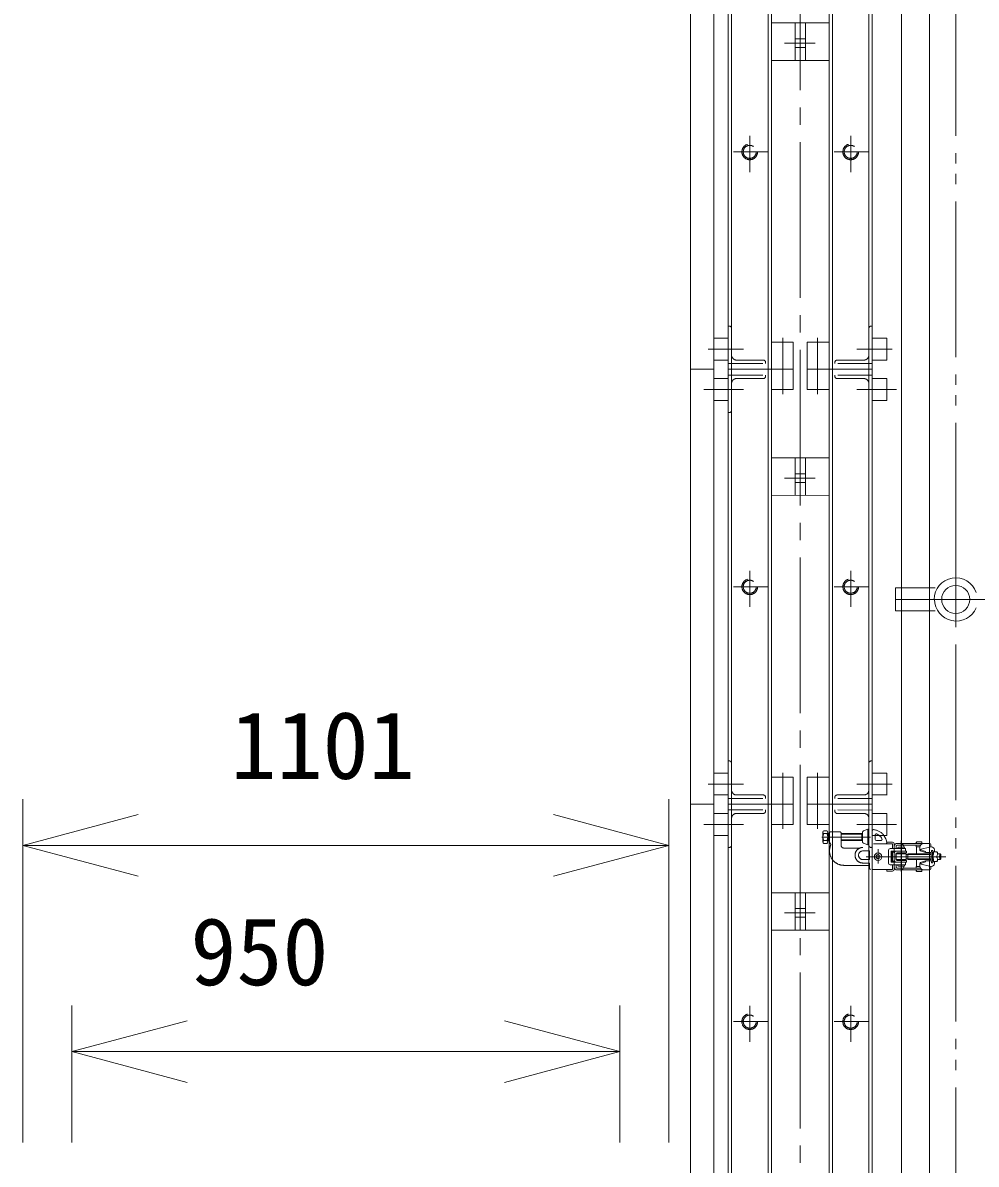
# Model space of a CAD drawing. Units: millimetres, scale not verified. Extents: x -7678 to 7678, y -9969 to 9969.
# Drawn here: x 225 to 1878, y -6198 to -4219 of the extents above; entities that cross this region are included whole.
import ezdxf
from ezdxf.enums import TextEntityAlignment as Align

# ---------------------------------------------------------------- set-up
doc = ezdxf.new("R2010")
doc.units = ezdxf.units.MM
doc.header["$LTSCALE"] = 30
for name, pattern in [('CHAIN2', [12, 9, -1, 1, -1]), ('DASHED2', [3, 2, -1]), ('DOUBLE_CHAIN2', [12.8, 9, -1, 0.6, -0.6, 0.6, -1])]:
    doc.linetypes.add(name, pattern=pattern)
for name, color, linetype, lineweight in [('0-1_12 常用一点鎖線', 3, 'CHAIN2', 18), ('0-2_11 常用破線', 3, 'DASHED2', 18), ('0-4_10 常用実線', 3, 'Continuous', 18), ('0-5_32 補完一点鎖線', 6, 'CHAIN2', 18), ('0-6_30 補完実線', 6, 'Continuous', 18), ('0-D_05 寸法', 7, 'Continuous', 18), ('0-F_23 準用二点鎖線', 4, 'DOUBLE_CHAIN2', 18)]:
    doc.layers.add(name, color=color, linetype=linetype, lineweight=lineweight)
doc.styles.add('ＭＳ ゴシック', font='')
doc.styles.get('ＭＳ ゴシック').set_extended_font_data('MS Gothic')

msp = doc.modelspace()

# ---------------------------------------------------------------- linework, layer by layer
at = {"layer": '0-1_12 常用一点鎖線'}
for p, q in [((1572.85, -4066.16), (1572.85, -9668.98)), ((1598.7, -4254.66), (1545.59, -4254.66)), ((1485.35, -4415.5), (1485.35, -4478.21)), ((1660.35, -4415.5), (1660.35, -4478.21)), ((1456.99, -4443.16), (1516.74, -4443.16)), ((1631.99, -4443.16), (1691.74, -4443.16)), ((1542.85, -4765.76), (1542.85, -4863.03)), ((1602.85, -4765.76), (1602.85, -4863.03)), ((1413.57, -4785.16), (1474.43, -4785.16)), ((1732.12, -4785.16), (1671.26, -4785.16)), ((1405.95, -4855.16), (1474.43, -4855.16)), ((1739.74, -4855.16), (1671.26, -4855.16)), ((1598.7, -5008.66), (1545.59, -5008.66)), ((1485.35, -5169.5), (1485.35, -5232.21)), ((1660.35, -5169.5), (1660.35, -5232.21)), ((1456.99, -5197.16), (1516.74, -5197.16)), ((1631.99, -5197.16), (1691.74, -5197.16)), ((1542.85, -5519.76), (1542.85, -5617.03)), ((1602.85, -5519.76), (1602.85, -5617.03)), ((1413.57, -5539.16), (1474.43, -5539.16)), ((1732.12, -5539.16), (1671.26, -5539.16)), ((1405.95, -5609.16), (1474.43, -5609.16)), ((1739.74, -5609.16), (1671.26, -5609.16)), ((1610.52, -5631.16), (1694.47, -5631.16)), ((1747.85, -5690.66), (1747.85, -5637.44)), ((1707.85, -5677.26), (1707.85, -5652.14)), ((1687.05, -5665.16), (1825.49, -5665.16)), ((1598.7, -5762.66), (1545.59, -5762.66)), ((1485.35, -5923.5), (1485.35, -5986.21)), ((1660.35, -5923.5), (1660.35, -5986.21)), ((1456.99, -5951.16), (1516.74, -5951.16)), ((1631.99, -5951.16), (1691.74, -5951.16))]:
    msp.add_line(p, q, dxfattribs=at)
at = {"layer": '0-2_11 常用破線'}
for p, q in [((1581.85, -4247.16), (1563.85, -4247.16)), ((1581.85, -4262.16), (1563.85, -4262.16)), ((1449.85, -4745.16), (1447.85, -4745.16)), ((1453.85, -4795.66), (1453.85, -4749.16)), ((1691.85, -4795.66), (1691.85, -4749.16)), ((1695.85, -4745.16), (1697.85, -4745.16)), ((1508.85, -4804.16), (1462.35, -4804.16)), ((1636.85, -4804.16), (1683.35, -4804.16)), ((1453.85, -4844.66), (1453.85, -4891.16)), ((1508.85, -4836.16), (1462.35, -4836.16)), ((1636.9, -4836.19), (1683.4, -4836.21)), ((1691.9, -4844.71), (1691.88, -4891.21)), ((1449.85, -4895.16), (1447.85, -4895.16)), ((1581.85, -5001.16), (1563.85, -5001.16)), ((1581.85, -5016.16), (1563.85, -5016.16)), ((1449.85, -5499.16), (1447.85, -5499.16)), ((1695.85, -5499.16), (1697.85, -5499.16)), ((1453.85, -5549.66), (1453.85, -5503.16)), ((1691.85, -5549.66), (1691.85, -5503.16)), ((1508.85, -5558.16), (1462.35, -5558.16)), ((1636.85, -5558.16), (1683.35, -5558.16)), ((1453.85, -5598.66), (1453.85, -5645.16)), ((1508.85, -5590.16), (1462.35, -5590.16)), ((1636.9, -5590.19), (1683.4, -5590.21)), ((1691.9, -5598.71), (1691.88, -5645.21)), ((1682.76, -5620.42), (1689.85, -5617.66)), ((1621.85, -5637.16), (1620.85, -5636.16)), ((1623.65, -5624.16), (1623.65, -5639.29)), ((1625.65, -5622.16), (1641.65, -5622.16)), ((1643.65, -5624.16), (1643.65, -5645.16)), ((1679.85, -5625.16), (1643.65, -5625.16)), ((1643.65, -5626.16), (1680.85, -5626.16)), ((1643.65, -5636.16), (1680.85, -5636.16)), ((1679.85, -5637.16), (1643.65, -5637.16)), ((1679.85, -5637.16), (1679.85, -5625.16)), ((1680.85, -5626.16), (1679.85, -5625.16)), ((1679.85, -5637.16), (1680.85, -5636.16)), ((1680.85, -5639.11), (1680.85, -5623.22)), ((1449.85, -5649.16), (1447.85, -5649.16)), ((1625.32, -5642.8), (1624.12, -5640.9)), ((1648.65, -5650.16), (1676.25, -5650.16)), ((1689.85, -5644.66), (1682.76, -5641.91)), ((1695.88, -5649.22), (1697.88, -5649.22)), ((1695.88, -5649.22), (1697.88, -5649.22)), ((1735.85, -5655.66), (1735.85, -5651.16)), ((1739.05, -5651.16), (1739.05, -5647.36)), ((1741.05, -5645.36), (1751.48, -5645.36)), ((1692.85, -5676.16), (1681.35, -5676.16)), ((1692.85, -5676.16), (1692.85, -5685.16)), ((1735.85, -5679.16), (1735.85, -5674.66)), ((1739.05, -5679.16), (1739.05, -5682.96)), ((1692.85, -5680.16), (1648.65, -5680.16)), ((1741.05, -5684.96), (1751.48, -5684.96)), ((1581.85, -5755.16), (1563.85, -5755.16)), ((1581.85, -5770.16), (1563.85, -5770.16))]:
    msp.add_line(p, q, dxfattribs=at)
for points in [[(1447.85, -4810.16), (1512.85, -4810.16), (1512.85, -4808.16)], [(1697.85, -4810.16), (1632.85, -4810.16), (1632.85, -4808.16)], [(1447.85, -4830.16), (1512.85, -4830.16), (1512.85, -4832.16)], [(1697.91, -4830.22), (1632.91, -4830.19), (1632.91, -4832.19)], [(1447.85, -5564.16), (1512.85, -5564.16), (1512.85, -5562.16)], [(1697.85, -5564.16), (1632.85, -5564.16), (1632.85, -5562.16)], [(1447.85, -5584.16), (1512.85, -5584.16), (1512.85, -5586.16)], [(1697.91, -5584.22), (1632.91, -5584.19), (1632.91, -5586.19)], [(1681.35, -5670.16), (1692.85, -5670.16), (1692.85, -5655.16), (1681.35, -5655.16)]]:
    msp.add_lwpolyline(points, dxfattribs=at)
msp.add_lwpolyline([(1689.85, -5644.66), (1691.85, -5644.66), (1691.85, -5617.66), (1689.85, -5617.66)], close=True, dxfattribs=at)
for centre, radius in [((1485.35, -4443.16), 13.6), ((1485.35, -4443.16), 11.3), ((1660.35, -4443.16), 13.6), ((1660.35, -4443.16), 11.3), ((1485.35, -5197.16), 13.6), ((1660.35, -5197.16), 13.6), ((1485.35, -5197.16), 11.3), ((1660.35, -5197.16), 11.3), ((1485.35, -5951.16), 13.6), ((1485.35, -5951.16), 11.3), ((1660.35, -5951.16), 13.6), ((1660.35, -5951.16), 11.3)]:
    msp.add_circle(centre, radius, dxfattribs=at)
for centre, radius, start, end in [((1449.85, -4749.16), 4, 0, 90), ((1695.85, -4749.16), 4, 90, 180), ((1462.35, -4795.66), 8.5, 180, 270), ((1508.85, -4808.16), 4, 0, 90), ((1636.85, -4808.16), 4, 90, 180), ((1683.35, -4795.66), 8.5, 270, 0), ((1462.35, -4844.66), 8.5, 90, 180), ((1508.85, -4832.16), 4, 270, 0), ((1636.91, -4832.19), 4, 179.97559, 269.97559), ((1683.4, -4844.71), 8.5, 359.97559, 89.97559), ((1449.85, -4891.16), 4, 270, 0), ((1449.85, -5503.16), 4, 0, 90), ((1695.85, -5503.16), 4, 90, 180), ((1462.35, -5549.66), 8.5, 180, 270), ((1508.85, -5562.16), 4, 0, 90), ((1636.85, -5562.16), 4, 90, 180), ((1683.35, -5549.66), 8.5, 270, 0), ((1462.35, -5598.66), 8.5, 90, 180), ((1508.85, -5586.16), 4, 270, 0), ((1636.91, -5586.19), 4, 179.97559, 269.97559), ((1683.4, -5598.71), 8.5, 359.97559, 89.97559), ((1699.85, -5620.25), 2, 85.01146, 180), ((1697.85, -5643.16), 25, 36.8699, 85.01146), ((1625.65, -5624.16), 2, 90, 180), ((1626.65, -5639.29), 3, 180, 212.51808), ((1641.65, -5624.16), 2, 0, 90), ((1683.85, -5623.22), 3, 111.25051, 180), ((1683.85, -5639.11), 3, 180, 248.74949), ((1704.85, -5627.67), 2, 65.68426, 180), ((1697.85, -5643.16), 19, 52.13635, 65.68426), ((1449.85, -5645.16), 4, 270, 0), ((1648.65, -5655.16), 25, 157.41054, 270), ((1622.79, -5644.41), 3, 337.41054, 32.51808), ((1648.65, -5645.16), 5, 180, 270), ((1681.35, -5662.66), 13.5, 90, 270), ((1681.35, -5662.66), 7.5, 90, 270), ((1695.85, -5645.16), 4, 180, 270), ((1695.88, -5645.22), 4, 179.97559, 269.97559), ((1695.88, -5645.22), 4, 179.97559, 269.97559), ((1695.85, -5647.16), 2, 270, 0), ((1741.05, -5647.36), 2, 90, 180), ((1694.85, -5685.16), 2, 180, 270), ((1741.05, -5682.96), 2, 180, 270)]:
    msp.add_arc(centre, radius, start, end, dxfattribs=at)
at = {"layer": '0-4_10 常用実線'}
for p, q in [((1447.85, -4820.16), (1447.85, -4066.16)), ((1453.63, -4820.16), (1453.63, -4066.16)), ((1517.06, -4066.16), (1517.06, -4820.16)), ((1522.85, -4066.16), (1522.85, -4820.16)), ((1622.85, -4820.16), (1622.85, -4066.16)), ((1628.62, -4820.16), (1628.62, -4066.16)), ((1692.06, -4066.16), (1692.06, -4820.16)), ((1697.85, -4066.16), (1697.85, -4820.16)), ((1622.85, -4219.66), (1522.85, -4219.66)), ((1563.85, -4219.66), (1563.85, -4284.66)), ((1572.85, -4219.66), (1572.85, -4284.66)), ((1581.85, -4219.66), (1581.85, -4284.41)), ((1522.85, -4284.64), (1622.85, -4284.66)), ((1447.85, -4766.16), (1422.85, -4766.16)), ((1697.85, -4766.16), (1722.85, -4766.16)), ((1722.85, -4766.16), (1722.85, -4804.27)), ((1422.85, -4804.16), (1447.85, -4804.16)), ((1722.85, -4804.16), (1697.85, -4804.16)), ((1722.85, -4804.27), (1722.85, -4804.16)), ((1422.85, -4820.16), (1382.85, -4820.16)), ((1560.85, -4820.16), (1447.85, -4820.16)), ((1560.85, -4820.16), (1447.85, -4820.16)), ((1447.85, -5574.16), (1447.85, -4820.16)), ((1560.85, -4820.16), (1447.85, -4820.16)), ((1453.63, -5574.16), (1453.63, -4820.16)), ((1517.06, -4820.16), (1517.06, -5574.16)), ((1522.85, -4820.16), (1522.85, -5574.16)), ((1560.85, -4820.16), (1560.85, -4855.16)), ((1697.85, -4820.16), (1584.85, -4820.16)), ((1584.85, -4820.16), (1584.85, -4855.16)), ((1697.85, -4820.16), (1584.85, -4820.16)), ((1622.85, -5574.16), (1622.85, -4820.16)), ((1628.62, -5574.16), (1628.62, -4820.16)), ((1692.06, -4820.16), (1692.06, -5574.16)), ((1697.85, -4820.16), (1697.85, -5574.16)), ((1447.85, -4836.16), (1422.85, -4836.16)), ((1697.85, -4836.16), (1722.85, -4836.16)), ((1722.85, -4836.16), (1722.85, -4874.16)), ((1522.85, -4855.16), (1560.85, -4855.16)), ((1622.85, -4855.16), (1584.85, -4855.16)), ((1422.85, -4874.16), (1447.85, -4874.16)), ((1722.85, -4874.16), (1697.85, -4874.16)), ((1622.85, -4973.66), (1522.85, -4973.66)), ((1563.85, -4973.66), (1563.85, -5038.66)), ((1572.85, -4973.66), (1572.85, -5038.66)), ((1581.85, -4973.66), (1581.85, -5038.41)), ((1522.85, -5038.64), (1622.85, -5038.66)), ((1447.85, -5520.16), (1422.85, -5520.16)), ((1697.85, -5520.16), (1722.85, -5520.16)), ((1722.85, -5520.16), (1722.85, -5558.27)), ((1422.85, -5558.16), (1447.85, -5558.16)), ((1722.85, -5558.16), (1697.85, -5558.16)), ((1722.85, -5558.27), (1722.85, -5558.16)), ((1422.85, -5574.16), (1382.85, -5574.16)), ((1560.85, -5574.16), (1447.85, -5574.16)), ((1560.85, -5574.16), (1447.85, -5574.16)), ((1447.85, -6328.16), (1447.85, -5574.16)), ((1560.85, -5574.16), (1447.85, -5574.16)), ((1453.63, -6328.16), (1453.63, -5574.16)), ((1517.06, -5574.16), (1517.06, -6328.16)), ((1522.85, -5574.16), (1522.85, -6328.16)), ((1560.85, -5574.16), (1560.85, -5609.16)), ((1697.85, -5574.16), (1584.85, -5574.16)), ((1584.85, -5574.16), (1584.85, -5609.16)), ((1697.85, -5574.16), (1584.85, -5574.16)), ((1622.85, -6328.16), (1622.85, -5574.16)), ((1628.62, -6328.16), (1628.62, -5574.16)), ((1692.06, -5574.16), (1692.06, -6328.16)), ((1697.85, -5574.16), (1697.85, -6328.16)), ((1447.85, -5590.16), (1422.85, -5590.16)), ((1697.85, -5590.16), (1722.85, -5590.16)), ((1722.85, -5590.16), (1722.85, -5628.16)), ((1522.85, -5609.16), (1560.85, -5609.16)), ((1622.85, -5609.16), (1584.85, -5609.16)), ((1422.85, -5628.16), (1447.85, -5628.16)), ((1611.85, -5639.66), (1611.85, -5622.66)), ((1613.85, -5620.16), (1618.85, -5620.16)), ((1613.85, -5625.16), (1618.85, -5625.16)), ((1613.85, -5637.16), (1618.85, -5637.16)), ((1620.85, -5622.66), (1620.85, -5624.16)), ((1620.85, -5638.16), (1620.85, -5624.59)), ((1620.85, -5626.16), (1623.65, -5626.16)), ((1620.85, -5636.16), (1623.65, -5636.16)), ((1620.85, -5639.66), (1620.85, -5638.16)), ((1621.85, -5637.16), (1621.85, -5625.16)), ((1623.65, -5637.16), (1621.85, -5637.16)), ((1722.85, -5628.16), (1697.85, -5628.16)), ((1702.85, -5635.16), (1702.85, -5628.16)), ((1712.85, -5637.16), (1704.85, -5637.16)), ((1774.85, -5639.66), (1782.85, -5639.66)), ((1613.85, -5642.16), (1618.85, -5642.16)), ((1699.85, -5643.16), (1720.76, -5643.16)), ((1720.76, -5643.16), (1732.85, -5643.16)), ((1725.85, -5676.16), (1725.85, -5654.16)), ((1730.35, -5656.66), (1730.35, -5673.66)), ((1731.35, -5655.66), (1756.85, -5655.66)), ((1731.95, -5674.66), (1731.95, -5655.66)), ((1732.85, -5657.16), (1731.95, -5655.66)), ((1731.95, -5658.66), (1732.85, -5658.66)), ((1732.85, -5643.16), (1732.85, -5651.16)), ((1735.85, -5647.16), (1735.85, -5643.16)), ((1735.85, -5651.16), (1735.85, -5647.16)), ((1735.85, -5673.16), (1735.85, -5657.16)), ((1735.85, -5671.66), (1735.85, -5658.66)), ((1740.85, -5642.16), (1746.78, -5642.16)), ((1756.85, -5658.66), (1740.85, -5658.66)), ((1743.1, -5648.66), (1752.6, -5648.66)), ((1745.25, -5642.16), (1788.54, -5642.16)), ((1753.25, -5648.85), (1751.24, -5644.89)), ((1751.48, -5645.36), (1781.57, -5645.36)), ((1754.43, -5651.16), (1753.84, -5650.01)), ((1756.85, -5658.66), (1756.85, -5655.66)), ((1773.85, -5641.16), (1773.85, -5640.66)), ((1774.35, -5648.36), (1774.35, -5660.16)), ((1782.85, -5642.16), (1774.85, -5642.16)), ((1799.45, -5648.16), (1780.45, -5652.53)), ((1780.45, -5652.53), (1780.45, -5649.16)), ((1789.95, -5658.16), (1781.43, -5655.03)), ((1783.85, -5640.66), (1783.85, -5641.16)), ((1797.45, -5642.16), (1787.45, -5642.16)), ((1800.2, -5658.16), (1789.95, -5658.16)), ((1799.45, -5648.16), (1799.45, -5644.16)), ((1799.45, -5648.16), (1800.45, -5648.16)), ((1800.53, -5654.66), (1802.62, -5654.66)), ((1802.62, -5656.66), (1809.56, -5656.66)), ((1805.45, -5656.66), (1805.45, -5653.16)), ((1809.56, -5656.66), (1809.85, -5656.66)), ((1810.85, -5657.66), (1809.85, -5656.66)), ((1810.85, -5660.16), (1810.85, -5657.66)), ((1731.35, -5674.66), (1756.85, -5674.66)), ((1731.95, -5671.66), (1732.85, -5671.66)), ((1731.95, -5674.66), (1732.85, -5673.16)), ((1732.85, -5687.16), (1732.85, -5679.16)), ((1735.85, -5679.16), (1735.85, -5683.16)), ((1738.85, -5669.66), (1738.85, -5660.66)), ((1756.85, -5671.66), (1740.85, -5671.66)), ((1754.43, -5679.16), (1753.84, -5680.32)), ((1756.35, -5661.16), (1759.6, -5661.16)), ((1756.35, -5669.16), (1759.6, -5669.16)), ((1756.85, -5674.66), (1756.85, -5671.66)), ((1759.6, -5661.16), (1800.02, -5661.16)), ((1759.6, -5669.16), (1800.02, -5669.16)), ((1774.35, -5681.96), (1774.35, -5670.16)), ((1780.45, -5677.79), (1780.45, -5676.71)), ((1780.45, -5681.16), (1780.45, -5677.79)), ((1789.95, -5672.16), (1781.43, -5675.3)), ((1800.2, -5672.16), (1789.95, -5672.16)), ((1800.53, -5675.66), (1802.62, -5675.66)), ((1802.62, -5673.66), (1809.56, -5673.66)), ((1805.45, -5673.66), (1805.45, -5677.16)), ((1809.56, -5673.66), (1809.85, -5673.66)), ((1809.85, -5673.66), (1810.85, -5672.66)), ((1810.85, -5660.16), (1815.56, -5660.16)), ((1810.85, -5670.16), (1815.56, -5670.16)), ((1810.85, -5670.16), (1810.85, -5672.66)), ((1697.85, -5687.16), (1732.85, -5687.16)), ((1735.85, -5683.16), (1735.85, -5687.16)), ((1740.85, -5688.16), (1746.78, -5688.16)), ((1743.1, -5681.66), (1752.6, -5681.66)), ((1745.25, -5688.16), (1788.54, -5688.16)), ((1753.25, -5681.48), (1751.24, -5685.43)), ((1751.48, -5684.96), (1781.57, -5684.96)), ((1773.85, -5689.16), (1773.85, -5689.66)), ((1782.85, -5688.16), (1774.85, -5688.16)), ((1774.85, -5690.66), (1782.85, -5690.66)), ((1783.85, -5689.66), (1783.85, -5689.16)), ((1797.45, -5688.16), (1787.45, -5688.16)), ((1799.45, -5682.16), (1799.45, -5686.16)), ((1622.85, -5727.66), (1522.85, -5727.66)), ((1563.85, -5727.66), (1563.85, -5792.66)), ((1572.85, -5727.66), (1572.85, -5792.66)), ((1581.85, -5727.66), (1581.85, -5792.41)), ((1522.85, -5792.64), (1622.85, -5792.66))]:
    msp.add_line(p, q, dxfattribs=at)
for points in [[(1382.85, -4820.16), (1382.85, -4066.16), (1422.85, -4066.16), (1422.85, -4820.16)], [(1522.85, -4773.16), (1560.85, -4773.16), (1560.85, -4820.16)], [(1622.85, -4773.16), (1584.85, -4773.16), (1584.85, -4820.16)], [(1382.85, -5574.16), (1382.85, -4820.16), (1422.85, -4820.16), (1422.85, -5574.16)], [(1522.85, -5527.16), (1560.85, -5527.16), (1560.85, -5574.16)], [(1622.85, -5527.16), (1584.85, -5527.16), (1584.85, -5574.16)], [(1382.85, -6328.16), (1382.85, -5574.16), (1422.85, -5574.16), (1422.85, -6328.16)], [(1620.85, -5636.16), (1620.85, -5626.16), (1621.85, -5625.16), (1623.65, -5625.16)], [(1732.85, -5640.16), (1722.85, -5640.16), (1722.85, -5643.16)], [(1728.85, -5651.16), (1755.43, -5651.16), (1755.43, -5655.66)], [(1735.85, -5673.16), (1732.85, -5673.16), (1732.85, -5657.16), (1735.85, -5657.16)], [(1773.85, -5645.36), (1773.85, -5648.36), (1780.49, -5648.36)], [(1789.95, -5658.16), (1789.95, -5656.03), (1780.45, -5652.53), (1780.45, -5653.62)], [(1755.43, -5674.66), (1755.43, -5679.16), (1728.85, -5679.16)], [(1800.07, -5670.16), (1759.6, -5670.16), (1759.6, -5660.16), (1800.07, -5660.16)], [(1789.95, -5672.16), (1789.95, -5674.29), (1780.45, -5677.79)], [(1800.45, -5682.16), (1799.45, -5682.16), (1780.45, -5677.79)], [(1732.85, -5690.16), (1722.85, -5690.16), (1722.85, -5687.16)], [(1773.85, -5684.96), (1773.85, -5681.96), (1780.49, -5681.96)]]:
    msp.add_lwpolyline(points, dxfattribs=at)
msp.add_lwpolyline([(1756.35, -5670.16), (1739.35, -5670.16), (1739.35, -5660.16), (1756.35, -5660.16)], close=True, dxfattribs=at)
for radius in [6.5, 3.5]:
    msp.add_circle((1707.85, -5665.16), radius, dxfattribs=at)
for centre, radius, start, end in [((1614.41, -5622.66), 2.56, 102.68038, 257.31962), ((1621.85, -5631.16), 10, 143.1301, 216.8699), ((1614.41, -5639.66), 2.56, 102.68038, 257.31962), ((1618.28, -5622.66), 2.56, 282.68038, 77.31962), ((1618.28, -5639.66), 2.56, 282.68038, 77.31962), ((1610.85, -5631.16), 10, 323.1301, 36.8699), ((1704.85, -5635.16), 2, 180, 270), ((1697.85, -5643.16), 19, 28.07249, 52.13635), ((1712.85, -5635.16), 2, 270, 28.07249), ((1697.85, -5643.16), 25, 4.98854, 36.8699), ((1774.85, -5640.66), 1, 90, 180), ((1782.85, -5640.66), 1, 0, 90), ((1720.76, -5641.16), 2, 270, 4.98854), ((1728.85, -5654.16), 3, 90, 180), ((1731.35, -5656.66), 1, 90, 180), ((1732.85, -5643.16), 3, 0, 90), ((1740.85, -5647.16), 5, 90, 180), ((1738.85, -5658.66), 3, 90, 180), ((1740.85, -5660.66), 2, 90, 180), ((1743.1, -5649.91), 1.25, 90, 270), ((1746.78, -5647.16), 5, 26.99358, 90), ((1752.6, -5649.91), 1.25, 270, 90), ((1774.85, -5641.16), 1, 180, 270), ((1787.45, -5649.16), 7, 90, 180), ((1781.95, -5653.62), 1.5, 180, 249.77514), ((1782.85, -5641.16), 1, 270, 0), ((1797.45, -5644.16), 2, 0, 90), ((1892.11, -5665.16), 92.17, 173.45902, 186.54098), ((1800.45, -5653.16), 5, 0, 90), ((1891.34, -5665.16), 89.34, 173.25048, 186.74952), ((1797.45, -5660.56), 6.48, 314.70401, 36.96341), ((1804.39, -5660.56), 6.48, 314.70401, 36.96341), ((1728.85, -5676.16), 3, 180, 270), ((1731.35, -5673.66), 1, 180, 270), ((1738.85, -5671.66), 3, 180, 270), ((1740.85, -5669.66), 2, 180, 270), ((1743.1, -5680.41), 1.25, 90, 270), ((1752.6, -5680.41), 1.25, 270, 90), ((1781.95, -5676.71), 1.5, 110.22486, 180), ((1800.45, -5677.16), 5, 270, 0), ((1797.45, -5669.77), 6.48, 323.03659, 45.29599), ((1804.39, -5669.77), 6.48, 323.03659, 45.29599), ((1732.85, -5687.16), 3, 270, 0), ((1740.85, -5683.16), 5, 180, 270), ((1746.78, -5683.16), 5, 270, 333.00642), ((1774.85, -5689.16), 1, 90, 180), ((1774.85, -5689.66), 1, 180, 270), ((1787.45, -5681.16), 7, 180, 270), ((1782.85, -5689.16), 1, 0, 90), ((1782.85, -5689.66), 1, 270, 0), ((1797.45, -5686.16), 2, 270, 0)]:
    msp.add_arc(centre, radius, start, end, dxfattribs=at)
for centre, major_axis, ratio in [((1815.6, -5665.16), (0, 5), 0.215077), ((1816.16, -5665.16), (0, 4), 0.128995)]:
    msp.add_ellipse(centre, major_axis=major_axis, ratio=ratio, dxfattribs=at)
at = {"layer": '0-5_32 補完一点鎖線'}
for p, q in [((1842.4, -5256.66), (1842.4, -5181.66)), ((1946.85, -5219.16), (1737.95, -5219.16))]:
    msp.add_line(p, q, dxfattribs=at)
at = {"layer": '0-6_30 補完実線'}
for p, q in [((1748.15, 430.84), (1748.15, -9485.16)), ((1796.75, 430.84), (1796.75, -9485.76)), ((1737.95, -5199.16), (1806.95, -5199.16)), ((1737.95, -5199.16), (1737.95, -5239.16)), ((1737.95, -5239.16), (1806.95, -5239.16))]:
    msp.add_line(p, q, dxfattribs=at)
msp.add_circle((1842.4, -5219.16), 24.3, dxfattribs=at)
for centre, start, end in [((1842.4, -5219.16), 19.03257, 180), ((1843.22, -5219.16), 180, 337.41836)]:
    msp.add_arc(centre, 37.5, start, end, dxfattribs=at)
at = {"layer": '0-D_05 寸法'}
for p, q in [((225.35, -6160.71), (225.35, -5565.5)), ((1345.35, -6160.71), (1345.35, -5565.5)), ((225.35, -5645.5), (425.35, -5645.5)), ((425.35, -5645.5), (1145.35, -5645.5)), ((1345.35, -5645.5), (1145.35, -5645.5)), ((310.35, -6160.87), (310.35, -5923.19)), ((1260.35, -6160.87), (1260.35, -5923.19)), ((310.35, -6003.19), (510.35, -6003.19)), ((510.35, -6003.19), (1060.35, -6003.19)), ((1260.35, -6003.19), (1060.35, -6003.19))]:
    msp.add_line(p, q, dxfattribs=at)
for points in [[(425.35, -5699.09), (225.35, -5645.5), (425.35, -5591.91)], [(1145.35, -5591.91), (1345.35, -5645.5), (1145.35, -5699.09)], [(510.35, -6056.78), (310.35, -6003.19), (510.35, -5949.6)], [(1060.35, -5949.6), (1260.35, -6003.19), (1060.35, -6056.78)]]:
    msp.add_lwpolyline(points, dxfattribs=at)
at = {"layer": '0-F_23 準用二点鎖線'}
msp.add_line((1842.4, -6719.16), (1842.4, -541.87), dxfattribs=at)

# ---------------------------------------------------------------- texts
at = {"layer": '0-D_05 寸法', "style": 'ＭＳ ゴシック'}
for s, p in [('1101', (585.35, -5565.5)), ('950', (515.78, -5923.19))]:
    msp.add_text(s, height=117.3, dxfattribs=at).set_placement(p, align=Align.BOTTOM_LEFT)

doc.saveas('drawing.dxf')
